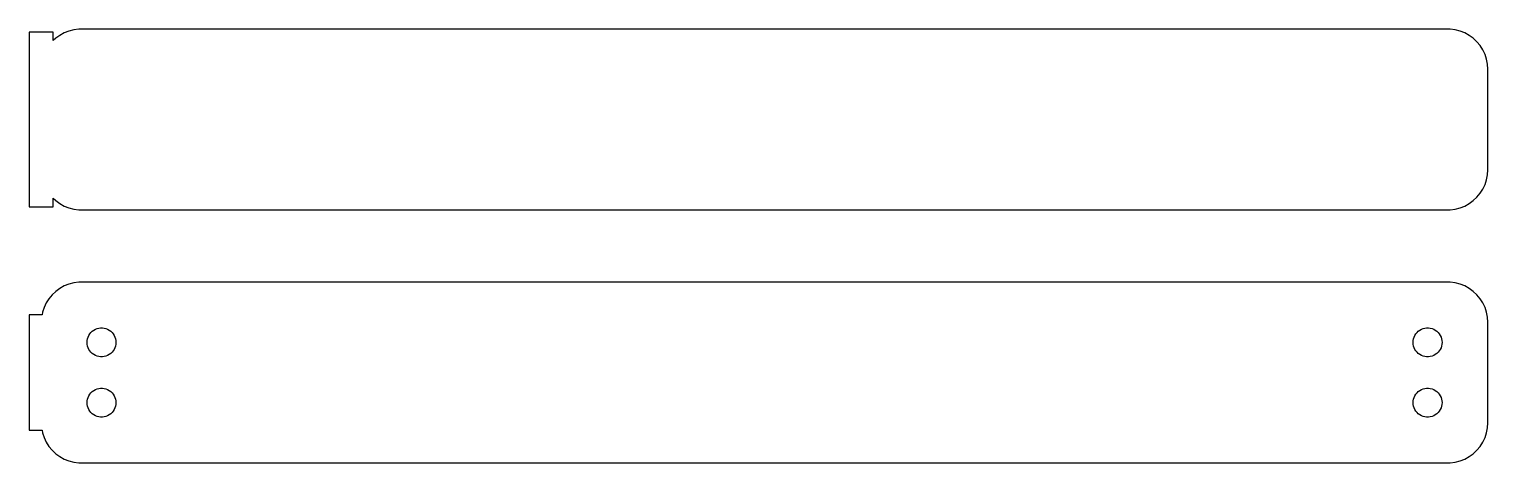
# Model space of a CAD drawing. Header units: metres. Extents: x -92 to 90, y 20 to 74.
import ezdxf

# ---------------------------------------------------------------- set-up
doc = ezdxf.new("R2010")
doc.units = ezdxf.units.M

msp = doc.modelspace()

# ---------------------------------------------------------------- linework, layer by layer
for p, q in [((-88.5, 73.8648), (-91.5, 73.8648)), ((-91.5, 73.8648), (-91.5, 52.1352)), ((-88.5, 72.8087), (-88.5, 73.8648)), ((-88.1871, 73.1026), (-88.5, 72.8087)), ((-87.6791, 73.4716), (-88.1871, 73.1026)), ((-87.1289, 73.7741), (-87.6791, 73.4716)), ((-86.5451, 74.0053), (-87.1289, 73.7741)), ((-85.9369, 74.1614), (-86.5451, 74.0053)), ((-85.3139, 74.2401), (-85.9369, 74.1614)), ((85.3139, 74.2401), (-85.3139, 74.2401)), ((85.9369, 74.1614), (85.3139, 74.2401)), ((86.5451, 74.0053), (85.9369, 74.1614)), ((87.1289, 73.7741), (86.5451, 74.0053)), ((87.6791, 73.4716), (87.1289, 73.7741)), ((88.1871, 73.1026), (87.6791, 73.4716)), ((88.6448, 72.6727), (88.1871, 73.1026)), ((89.0451, 72.1889), (88.6448, 72.6727)), ((89.3815, 71.6588), (89.0451, 72.1889)), ((89.6489, 71.0906), (89.3815, 71.6588)), ((89.8429, 70.4934), (89.6489, 71.0906)), ((89.9606, 69.8767), (89.8429, 70.4934)), ((90, 69.25), (89.9606, 69.8767)), ((90, 56.75), (90, 69.25)), ((89.9606, 56.1233), (90, 56.75)), ((89.3815, 54.3412), (89.6489, 54.9094)), ((89.6489, 54.9094), (89.8429, 55.5066)), ((89.8429, 55.5066), (89.9606, 56.1233)), ((-88.5, 52.1352), (-88.5, 53.1913)), ((-88.5, 53.1913), (-88.1871, 52.8974)), ((-88.1871, 52.8974), (-87.6791, 52.5284)), ((87.6791, 52.5284), (88.1871, 52.8974)), ((88.1871, 52.8974), (88.6448, 53.3273)), ((88.6448, 53.3273), (89.0451, 53.8111)), ((89.0451, 53.8111), (89.3815, 54.3412)), ((-91.5, 52.1352), (-88.5, 52.1352)), ((-87.6791, 52.5284), (-87.1289, 52.2259)), ((-87.1289, 52.2259), (-86.5451, 51.9947)), ((-86.5451, 51.9947), (-85.9369, 51.8386)), ((-85.9369, 51.8386), (-85.3139, 51.7599)), ((-85.3139, 51.7599), (85.3139, 51.7599)), ((85.3139, 51.7599), (85.9369, 51.8386)), ((85.9369, 51.8386), (86.5451, 51.9947)), ((86.5451, 51.9947), (87.1289, 52.2259)), ((87.1289, 52.2259), (87.6791, 52.5284)), ((-87.6791, 41.9716), (-88.1871, 41.6026)), ((-87.1289, 42.2741), (-87.6791, 41.9716)), ((-86.5451, 42.5053), (-87.1289, 42.2741)), ((-85.9369, 42.6614), (-86.5451, 42.5053)), ((-85.3139, 42.7401), (-85.9369, 42.6614)), ((85.3139, 42.7401), (-85.3139, 42.7401)), ((85.9369, 42.6614), (85.3139, 42.7401)), ((86.5451, 42.5053), (85.9369, 42.6614)), ((87.1289, 42.2741), (86.5451, 42.5053)), ((87.6791, 41.9716), (87.1289, 42.2741)), ((88.1871, 41.6026), (87.6791, 41.9716)), ((-89.3815, 40.1588), (-89.6489, 39.5906)), ((-89.0451, 40.6889), (-89.3815, 40.1588)), ((-88.6448, 41.1727), (-89.0451, 40.6889)), ((-88.1871, 41.6026), (-88.6448, 41.1727)), ((88.6448, 41.1727), (88.1871, 41.6026)), ((89.0451, 40.6889), (88.6448, 41.1727)), ((89.3815, 40.1588), (89.0451, 40.6889)), ((89.6489, 39.5906), (89.3815, 40.1588)), ((-89.9, 38.6942), (-91.5, 38.6942)), ((-91.5, 38.6942), (-91.5, 24.3058)), ((-89.8429, 38.9934), (-89.9, 38.6942)), ((-89.6489, 39.5906), (-89.8429, 38.9934)), ((89.8429, 38.9934), (89.6489, 39.5906)), ((89.9606, 38.3767), (89.8429, 38.9934)), ((90, 37.75), (89.9606, 38.3767)), ((-84.0773, 36.1171), (-83.9562, 36.308)), ((-83.9562, 36.308), (-83.8121, 36.4822)), ((-83.8121, 36.4822), (-83.6474, 36.6369)), ((-83.6474, 36.6369), (-83.4645, 36.7698)), ((-83.4645, 36.7698), (-83.2664, 36.8787)), ((-83.2664, 36.8787), (-83.0562, 36.9619)), ((-83.0562, 36.9619), (-82.8373, 37.0181)), ((-82.8373, 37.0181), (-82.613, 37.0464)), ((-82.613, 37.0464), (-82.387, 37.0464)), ((-82.387, 37.0464), (-82.1627, 37.0181)), ((-82.1627, 37.0181), (-81.9438, 36.9619)), ((-81.9438, 36.9619), (-81.7336, 36.8787)), ((-81.7336, 36.8787), (-81.5355, 36.7698)), ((-81.5355, 36.7698), (-81.3526, 36.6369)), ((-81.3526, 36.6369), (-81.1879, 36.4822)), ((-81.1879, 36.4822), (-81.0438, 36.308)), ((-81.0438, 36.308), (-80.9226, 36.1171)), ((80.9226, 36.1171), (81.0438, 36.308)), ((81.0438, 36.308), (81.1879, 36.4822)), ((81.1879, 36.4822), (81.3526, 36.6369)), ((81.3526, 36.6369), (81.5355, 36.7698)), ((81.5355, 36.7698), (81.7336, 36.8787)), ((81.7336, 36.8787), (81.9438, 36.9619)), ((81.9438, 36.9619), (82.1627, 37.0181)), ((82.1627, 37.0181), (82.387, 37.0464)), ((82.387, 37.0464), (82.613, 37.0464)), ((82.613, 37.0464), (82.8373, 37.0181)), ((82.8373, 37.0181), (83.0562, 36.9619)), ((83.0562, 36.9619), (83.2664, 36.8787)), ((83.2664, 36.8787), (83.4645, 36.7698)), ((83.4645, 36.7698), (83.6474, 36.6369)), ((83.6474, 36.6369), (83.8121, 36.4822)), ((83.8121, 36.4822), (83.9562, 36.308)), ((83.9562, 36.308), (84.0773, 36.1171)), ((90, 25.25), (90, 37.75)), ((-84.3, 35.25), (-84.2858, 35.4756)), ((-84.2858, 35.0244), (-84.3, 35.25)), ((-84.2858, 35.4756), (-84.2434, 35.6976)), ((-84.2434, 34.8024), (-84.2858, 35.0244)), ((-84.2434, 35.6976), (-84.1736, 35.9126)), ((-84.1736, 34.5874), (-84.2434, 34.8024)), ((-84.1736, 35.9126), (-84.0773, 36.1171)), ((-84.0773, 34.3828), (-84.1736, 34.5874)), ((-80.9226, 36.1171), (-80.8264, 35.9126)), ((-80.8264, 34.5874), (-80.9226, 34.3828)), ((-80.8264, 35.9126), (-80.7565, 35.6976)), ((-80.7565, 34.8024), (-80.8264, 34.5874)), ((-80.7565, 35.6976), (-80.7142, 35.4756)), ((-80.7142, 35.0244), (-80.7565, 34.8024)), ((-80.7142, 35.4756), (-80.7, 35.25)), ((-80.7, 35.25), (-80.7142, 35.0244)), ((80.7, 35.25), (80.7142, 35.4756)), ((80.7142, 35.0244), (80.7, 35.25)), ((80.7142, 35.4756), (80.7565, 35.6976)), ((80.7565, 34.8024), (80.7142, 35.0244)), ((80.7565, 35.6976), (80.8264, 35.9126)), ((80.8264, 34.5874), (80.7565, 34.8024)), ((80.8264, 35.9126), (80.9226, 36.1171)), ((80.9226, 34.3828), (80.8264, 34.5874)), ((84.0773, 36.1171), (84.1736, 35.9126)), ((84.1736, 34.5874), (84.0773, 34.3828)), ((84.1736, 35.9126), (84.2434, 35.6976)), ((84.2434, 34.8024), (84.1736, 34.5874)), ((84.2434, 35.6976), (84.2858, 35.4756)), ((84.2858, 35.0244), (84.2434, 34.8024)), ((84.2858, 35.4756), (84.3, 35.25)), ((84.3, 35.25), (84.2858, 35.0244)), ((-83.9562, 34.192), (-84.0773, 34.3828)), ((-83.8121, 34.0178), (-83.9562, 34.192)), ((-83.6474, 33.8631), (-83.8121, 34.0178)), ((-83.4645, 33.7302), (-83.6474, 33.8631)), ((-83.2664, 33.6213), (-83.4645, 33.7302)), ((-83.0562, 33.5381), (-83.2664, 33.6213)), ((-82.8373, 33.4819), (-83.0562, 33.5381)), ((-82.613, 33.4536), (-82.8373, 33.4819)), ((-82.387, 33.4536), (-82.613, 33.4536)), ((-82.1627, 33.4819), (-82.387, 33.4536)), ((-81.9438, 33.5381), (-82.1627, 33.4819)), ((-81.7336, 33.6213), (-81.9438, 33.5381)), ((-81.5355, 33.7302), (-81.7336, 33.6213)), ((-81.3526, 33.8631), (-81.5355, 33.7302)), ((-81.1879, 34.0178), (-81.3526, 33.8631)), ((-81.0438, 34.192), (-81.1879, 34.0178)), ((-80.9226, 34.3828), (-81.0438, 34.192)), ((81.0438, 34.192), (80.9226, 34.3828)), ((81.1879, 34.0178), (81.0438, 34.192)), ((81.3526, 33.8631), (81.1879, 34.0178)), ((81.5355, 33.7302), (81.3526, 33.8631)), ((81.7336, 33.6213), (81.5355, 33.7302)), ((81.9438, 33.5381), (81.7336, 33.6213)), ((82.1627, 33.4819), (81.9438, 33.5381)), ((82.387, 33.4536), (82.1627, 33.4819)), ((82.613, 33.4536), (82.387, 33.4536)), ((82.8373, 33.4819), (82.613, 33.4536)), ((83.0562, 33.5381), (82.8373, 33.4819)), ((83.2664, 33.6213), (83.0562, 33.5381)), ((83.4645, 33.7302), (83.2664, 33.6213)), ((83.6474, 33.8631), (83.4645, 33.7302)), ((83.8121, 34.0178), (83.6474, 33.8631)), ((83.9562, 34.192), (83.8121, 34.0178)), ((84.0773, 34.3828), (83.9562, 34.192)), ((-83.8121, 28.9822), (-83.6474, 29.1369)), ((-83.6474, 29.1369), (-83.4645, 29.2698)), ((-83.4645, 29.2698), (-83.2664, 29.3787)), ((-83.2664, 29.3787), (-83.0562, 29.4619)), ((-83.0562, 29.4619), (-82.8373, 29.5181)), ((-82.8373, 29.5181), (-82.613, 29.5464)), ((-82.613, 29.5464), (-82.387, 29.5464)), ((-82.387, 29.5464), (-82.1627, 29.5181)), ((-82.1627, 29.5181), (-81.9438, 29.4619)), ((-81.9438, 29.4619), (-81.7336, 29.3787)), ((-81.7336, 29.3787), (-81.5355, 29.2698)), ((-81.5355, 29.2698), (-81.3526, 29.1369)), ((-81.3526, 29.1369), (-81.1879, 28.9822)), ((81.1879, 28.9822), (81.3526, 29.1369)), ((81.3526, 29.1369), (81.5355, 29.2698)), ((81.5355, 29.2698), (81.7336, 29.3787)), ((81.7336, 29.3787), (81.9438, 29.4619)), ((81.9438, 29.4619), (82.1627, 29.5181)), ((82.1627, 29.5181), (82.387, 29.5464)), ((82.387, 29.5464), (82.613, 29.5464)), ((82.613, 29.5464), (82.8373, 29.5181)), ((82.8373, 29.5181), (83.0562, 29.4619)), ((83.0562, 29.4619), (83.2664, 29.3787)), ((83.2664, 29.3787), (83.4645, 29.2698)), ((83.4645, 29.2698), (83.6474, 29.1369)), ((83.6474, 29.1369), (83.8121, 28.9822)), ((-84.3, 27.75), (-84.2858, 27.9756)), ((-84.2858, 27.5244), (-84.3, 27.75)), ((-84.2858, 27.9756), (-84.2434, 28.1976)), ((-84.2434, 27.3024), (-84.2858, 27.5244)), ((-84.2434, 28.1976), (-84.1736, 28.4126)), ((-84.1736, 27.0874), (-84.2434, 27.3024)), ((-84.1736, 28.4126), (-84.0773, 28.6172)), ((-84.0773, 28.6172), (-83.9562, 28.808)), ((-83.9562, 28.808), (-83.8121, 28.9822)), ((-81.1879, 28.9822), (-81.0438, 28.808)), ((-81.0438, 28.808), (-80.9226, 28.6172)), ((-80.9226, 28.6172), (-80.8264, 28.4126)), ((-80.8264, 28.4126), (-80.7565, 28.1976)), ((-80.7565, 27.3024), (-80.8264, 27.0874)), ((-80.7565, 28.1976), (-80.7142, 27.9756)), ((-80.7142, 27.5244), (-80.7565, 27.3024)), ((-80.7142, 27.9756), (-80.7, 27.75)), ((-80.7, 27.75), (-80.7142, 27.5244)), ((80.7, 27.75), (80.7142, 27.9756)), ((80.7142, 27.5244), (80.7, 27.75)), ((80.7142, 27.9756), (80.7565, 28.1976)), ((80.7565, 27.3024), (80.7142, 27.5244)), ((80.7565, 28.1976), (80.8264, 28.4126)), ((80.8264, 27.0874), (80.7565, 27.3024)), ((80.8264, 28.4126), (80.9226, 28.6172)), ((80.9226, 28.6172), (81.0438, 28.808)), ((81.0438, 28.808), (81.1879, 28.9822)), ((83.8121, 28.9822), (83.9562, 28.808)), ((83.9562, 28.808), (84.0773, 28.6172)), ((84.0773, 28.6172), (84.1736, 28.4126)), ((84.1736, 28.4126), (84.2434, 28.1976)), ((84.2434, 27.3024), (84.1736, 27.0874)), ((84.2434, 28.1976), (84.2858, 27.9756)), ((84.2858, 27.5244), (84.2434, 27.3024)), ((84.2858, 27.9756), (84.3, 27.75)), ((84.3, 27.75), (84.2858, 27.5244)), ((-84.0773, 26.8829), (-84.1736, 27.0874)), ((-83.9562, 26.692), (-84.0773, 26.8829)), ((-83.8121, 26.5178), (-83.9562, 26.692)), ((-83.6474, 26.3631), (-83.8121, 26.5178)), ((-83.4645, 26.2302), (-83.6474, 26.3631)), ((-83.2664, 26.1213), (-83.4645, 26.2302)), ((-83.0562, 26.0381), (-83.2664, 26.1213)), ((-82.8373, 25.9819), (-83.0562, 26.0381)), ((-82.613, 25.9536), (-82.8373, 25.9819)), ((-82.387, 25.9536), (-82.613, 25.9536)), ((-82.1627, 25.9819), (-82.387, 25.9536)), ((-81.9438, 26.0381), (-82.1627, 25.9819)), ((-81.7336, 26.1213), (-81.9438, 26.0381)), ((-81.5355, 26.2302), (-81.7336, 26.1213)), ((-81.3526, 26.3631), (-81.5355, 26.2302)), ((-81.1879, 26.5178), (-81.3526, 26.3631)), ((-81.0438, 26.692), (-81.1879, 26.5178)), ((-80.9226, 26.8829), (-81.0438, 26.692)), ((-80.8264, 27.0874), (-80.9226, 26.8829)), ((80.9226, 26.8829), (80.8264, 27.0874)), ((81.0438, 26.692), (80.9226, 26.8829)), ((81.1879, 26.5178), (81.0438, 26.692)), ((81.3526, 26.3631), (81.1879, 26.5178)), ((81.5355, 26.2302), (81.3526, 26.3631)), ((81.7336, 26.1213), (81.5355, 26.2302)), ((81.9438, 26.0381), (81.7336, 26.1213)), ((82.1627, 25.9819), (81.9438, 26.0381)), ((82.387, 25.9536), (82.1627, 25.9819)), ((82.613, 25.9536), (82.387, 25.9536)), ((82.8373, 25.9819), (82.613, 25.9536)), ((83.0562, 26.0381), (82.8373, 25.9819)), ((83.2664, 26.1213), (83.0562, 26.0381)), ((83.4645, 26.2302), (83.2664, 26.1213)), ((83.6474, 26.3631), (83.4645, 26.2302)), ((83.8121, 26.5178), (83.6474, 26.3631)), ((83.9562, 26.692), (83.8121, 26.5178)), ((84.0773, 26.8829), (83.9562, 26.692)), ((84.1736, 27.0874), (84.0773, 26.8829)), ((-91.5, 24.3058), (-89.9, 24.3058)), ((-89.9, 24.3058), (-89.8429, 24.0066)), ((-89.8429, 24.0066), (-89.6489, 23.4094)), ((89.6489, 23.4094), (89.8429, 24.0066)), ((89.8429, 24.0066), (89.9606, 24.6233)), ((89.9606, 24.6233), (90, 25.25)), ((-89.6489, 23.4094), (-89.3815, 22.8412)), ((-89.3815, 22.8412), (-89.0451, 22.3111)), ((-89.0451, 22.3111), (-88.6448, 21.8273)), ((-88.6448, 21.8273), (-88.1871, 21.3974)), ((88.1871, 21.3974), (88.6448, 21.8273)), ((88.6448, 21.8273), (89.0451, 22.3111)), ((89.0451, 22.3111), (89.3815, 22.8412)), ((89.3815, 22.8412), (89.6489, 23.4094)), ((-88.1871, 21.3974), (-87.6791, 21.0284)), ((-87.6791, 21.0284), (-87.1289, 20.7259)), ((-87.1289, 20.7259), (-86.5451, 20.4947)), ((-86.5451, 20.4947), (-85.9369, 20.3386)), ((-85.9369, 20.3386), (-85.3139, 20.2599)), ((-85.3139, 20.2599), (85.3139, 20.2599)), ((85.3139, 20.2599), (85.9369, 20.3386)), ((85.9369, 20.3386), (86.5451, 20.4947)), ((86.5451, 20.4947), (87.1289, 20.7259)), ((87.1289, 20.7259), (87.6791, 21.0284)), ((87.6791, 21.0284), (88.1871, 21.3974))]:
    msp.add_line(p, q)

doc.saveas('drawing.dxf')
